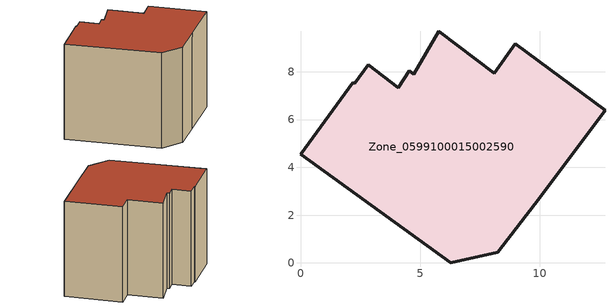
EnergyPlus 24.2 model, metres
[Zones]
Zone_0599100015002590
 floor ground (C_G): 8.24,0.45 6.29,0 0,4.55 2.19,7.54 2.27,7.53 2.83,8.29 4.08,7.33 4.54,8.05 4.74,7.9 5.79,9.71 8.11,7.93 8.98,9.17 12.74,6.38 10.02,2.73 z0.96
 wall outside (C_F): 6.29,0 8.24,0.45 10.02,2.73 12.74,6.38 8.98,9.17 8.11,7.93 5.79,9.71 4.74,7.9 4.54,8.05 4.08,7.33 2.83,8.29 2.27,7.53 2.19,7.54 0,4.55 6.29,0 z0.96:8.96
 roof outside (C_R): 4.54,8.05 4.08,7.33 2.83,8.29 2.27,7.53 2.19,7.54 0,4.55 6.29,0 8.24,0.45 10.02,2.73 12.74,6.38 8.98,9.17 8.11,7.93 5.79,9.71 4.74,7.9 z8.96
[BUILDING]
Pand.0599100015002590: North Axis=0; Terrain=City; Loads Convergence Tolerance Value=0.04; Temperature Convergence Tolerance Value=0.4; Solar Distribution=FullExterior; Maximum Number of Warmup Days=25; Minimum Number of Warmup Days=1
[Site:Location]
Rotterdam.The.Hague.AP_ZH_NLD Design_Conditions: Latitude=51.96; Longitude=4.45; Time Zone=1; Elevation=-4.5
[SITE:GROUNDTEMPERATURE:BUILDINGSURFACE]
18, 18, 18, 18, 18, 18, 18, 18, 18, 18, 18, 18
[MATERIAL] Thermal Absorptance=0.9; Solar Absorptance=0.7; Visible Absorptance=0.7
Name | Roughness | Thickness | Conductivity | Density | Specific Heat
G.TC.1975-1991 | MediumSmooth | 0.15 | 0.288461 | 540 | 1210
F.TC.1975-1991 | Rough | 0.3 | 0.230769 | 1920 | 840
R.TC.1975-1991 | MediumRough | 0.2 | 0.153846 | 1500 | 1000
[CONSTRUCTION]
C_G: G.TC.1975-1991
C_F: F.TC.1975-1991
C_R: R.TC.1975-1991
[ZONE]
Zone_0599100015002590: Type=1; Multiplier=1; Ceiling Height=Autocalculate; Volume=Autocalculate; Floor Area=autocalculate; Part of Total Floor Area=Yes
[ZONEINFILTRATION:DESIGNFLOWRATE]
Infil_Zone_0599100015002590: Zone or ZoneList or Space or SpaceList=Zone_0599100015002590; Schedule=AlwaysOn; Design Flow Rate Calculation Method=Flow/Area; Flow Rate per Floor Area=0.003; Constant Term Coefficient=1; Temperature Term Coefficient=0; Velocity Term Coefficient=0; Velocity Squared Term Coefficient=0
[HVACTEMPLATE:ZONE:IDEALLOADSAIRSYSTEM]
Zone_0599100015002590: Maximum Heating Supply Air Temperature=50; Minimum Cooling Supply Air Temperature=13; Maximum Heating Supply Air Humidity Ratio=0.0156; Minimum Cooling Supply Air Humidity Ratio=0.0077; Heating Limit=NoLimit; Cooling Limit=NoLimit; Dehumidification Control Type=ConstantSensibleHeatRatio; Cooling Sensible Heat Ratio=0.7; Dehumidification Setpoint=60; Humidification Control Type=None; Humidification Setpoint=30; Outdoor Air Method=None; Outdoor Air Flow Rate per Person=0.00944; Outdoor Air Flow Rate per Zone Floor Area=0; Outdoor Air Flow Rate per Zone=0; Demand Controlled Ventilation Type=None; Outdoor Air Economizer Type=NoEconomizer; Heat Recovery Type=None; Sensible Heat Recovery Effectiveness=0.7; Latent Heat Recovery Effectiveness=0.65
[ZONECONTROL:THERMOSTAT]
ThermostatControl_Zone_0599100015002590: Zone or ZoneList=Zone_0599100015002590; Control Type Schedule=DualSetpointControlType; Control 1=Thermostat_Zone_0599100015002590; Temperature Difference Between Cutout And Setpoint=0
[THERMOSTATSETPOINT:DUALSETPOINT]
Thermostat_Zone_0599100015002590: Heating Setpoint Temperature Schedule=HeatingSetpoint_Zone_0599100015002590; Cooling Setpoint Temperature Schedule=CoolingSetpoint_Zone_0599100015002590
[SCHEDULE:COMPACT]
HeatingSetpoint_Zone_0599100015002590: Through: 12/31, For: AllDays, Until: 24:00, 21
CoolingSetpoint_Zone_0599100015002590: Through: 12/31, For: AllDays, Until: 24:00, 24
DualSetpointControlType: Through: 12/31, For: AllDays, Until: 24:00, 4
AlwaysOn: Through: 12/31, For: AllDays, Until: 24:00, 1
